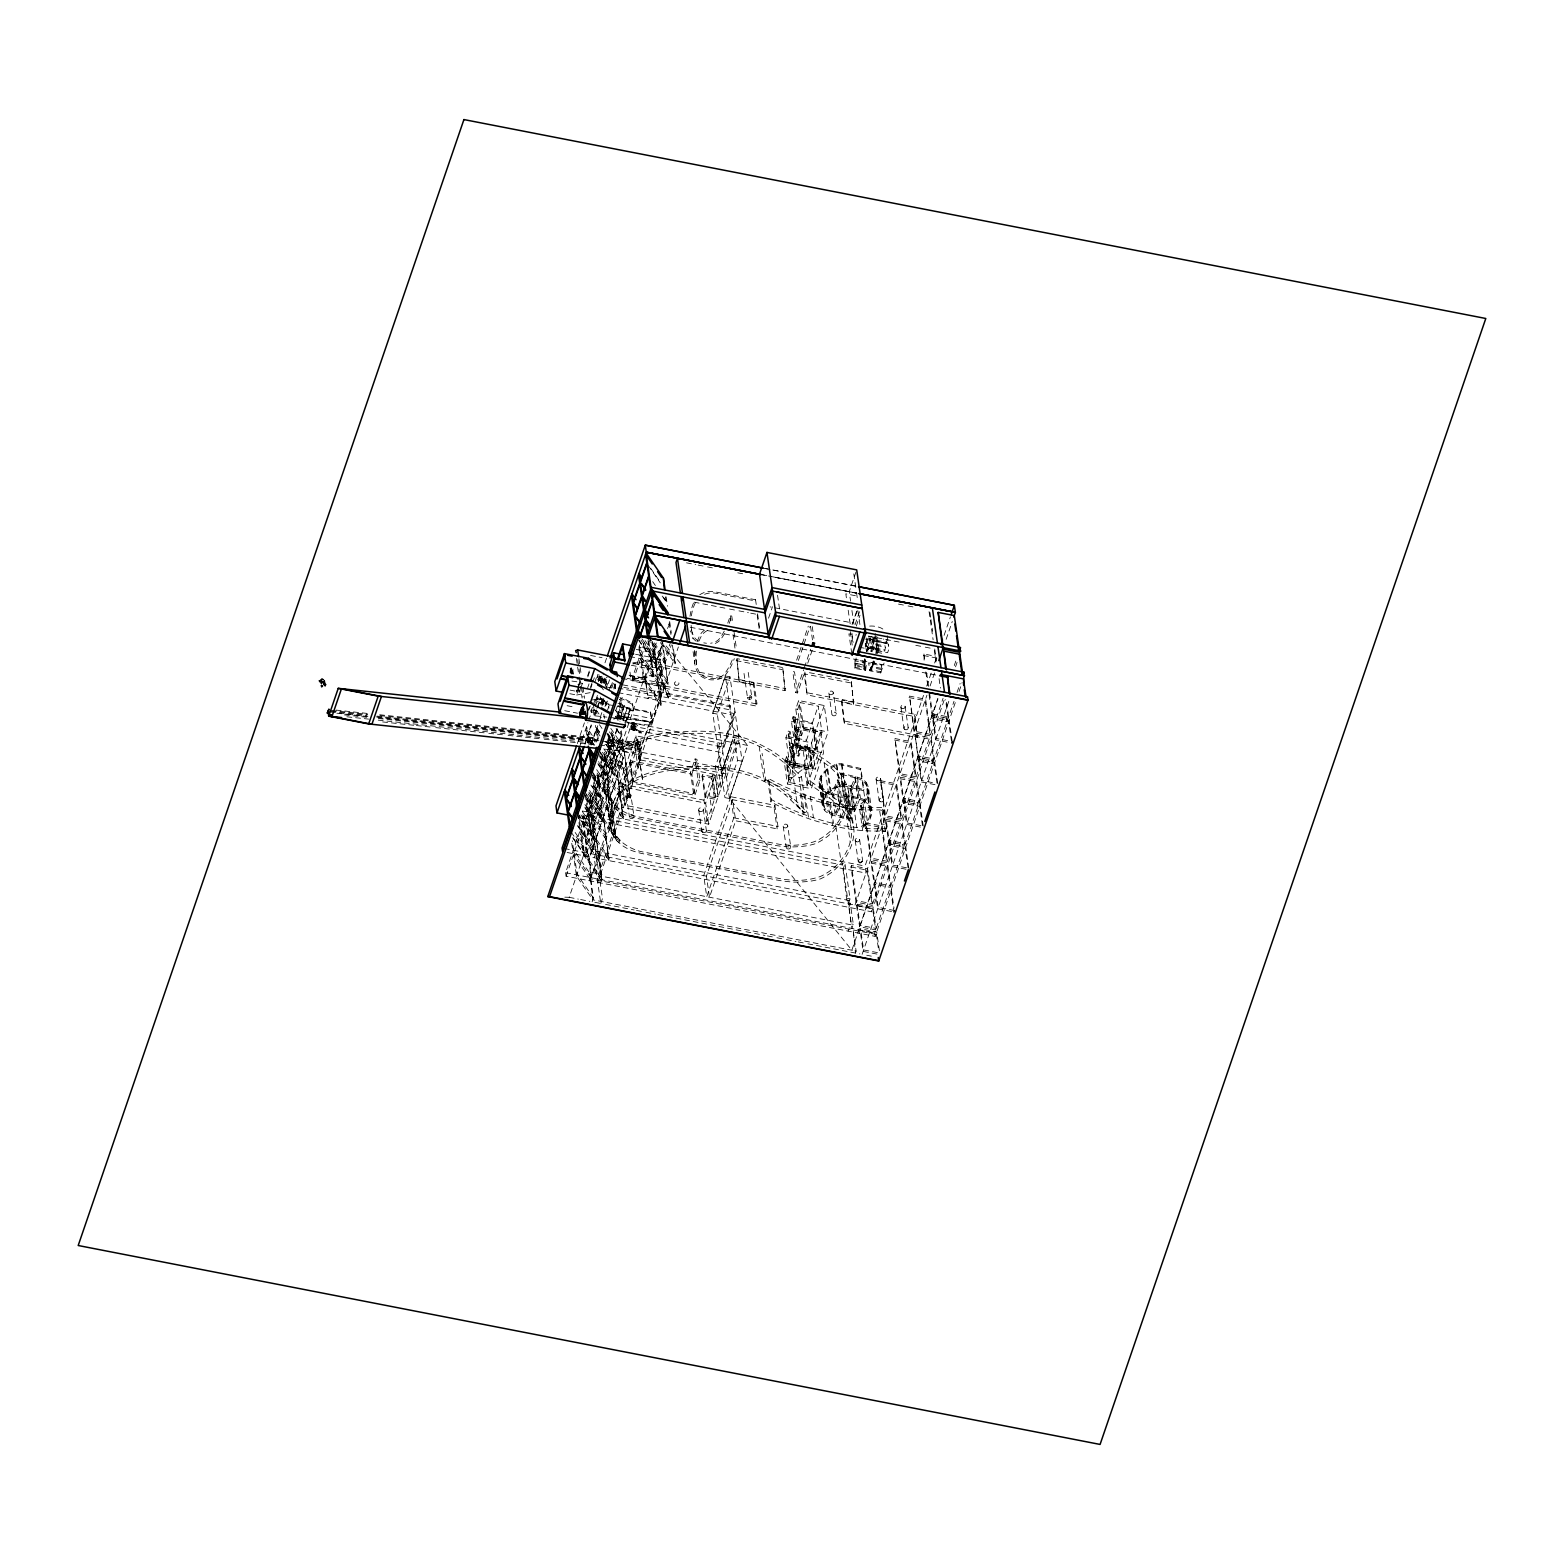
<?xml version="1.0" encoding="UTF-8"?>
<svg xmlns="http://www.w3.org/2000/svg" width="1564" height="1564" viewBox="0 0 1564 1564"><rect width="100%" height="100%" fill="white"/><g stroke="black" fill="none" stroke-linecap="round" stroke-linejoin="round"><path stroke-width="0.75" stroke-dasharray="5 3.75" d="M868 649.744A2.502 2.053 -8.2 0 1 869.897 648.102A14.213 11.73 -8.2 0 1 875.996 648.786A2.62 2.151 -8.2 0 1 876.974 650.702L876.251 648.728A21.466 17.712 -8.2 0 0 871.07 648.024L870.562 646.87A4.712 3.89 -8.2 0 0 868.391 647.496A4.145 3.421 -8.2 0 0 866.652 650.077L868.04 649.627M570.391 672.637L571.74 666.772M865.909 782.156A20.918 17.263 -8.2 0 1 867.531 796.526A17.654 14.565 -8.2 0 1 863.015 803.759L860.513 805.949L862.39 807.376A182.05 150.222 -8.2 0 0 883.152 807.474L886.202 828.568A182.05 150.222 -8.2 0 1 865.42 828.49L863.563 827.043L866.065 824.854A17.654 14.565 -8.2 0 0 870.562 817.62A20.918 17.263 -8.2 0 0 868.958 803.251L865.909 782.156A16.911 13.959 -8.2 0 0 857.404 777.23L840.924 773.066L843.524 795.294L857.952 798.872L854.511 807.122L840.982 803.779A95.013 78.396 -8.2 0 0 826.711 792.772L810.054 780.983L807.806 782.821L829.213 797.953A68.562 56.578 -8.2 0 1 837.463 804.463L839.282 806.281A68.562 56.578 -8.2 0 1 849.135 820.709A47.624 39.296 -8.2 0 1 850.21 842.077A62.834 51.847 -8.2 0 1 840.846 860.415A53.059 43.792 -8.2 0 1 820.24 876.563A62.13 51.26 -8.2 0 1 809.644 879.281L806.027 879.828A62.13 51.26 -8.2 0 1 795.118 880.434L784.346 879.457L644.622 852.263A41.993 34.643 -8.2 0 1 632.442 848.626A47.174 38.924 -8.2 0 1 622.843 842.84L616.627 836.681L613.068 829.135L607.418 790.719A72.648 59.94 -8.2 0 1 607.399 781.941L607.634 779.752A72.648 59.94 -8.2 0 1 611.935 764.64A42.775 35.288 -8.2 0 1 633.205 744.19A96.694 79.784 -8.2 0 1 677.525 734.357A145.902 120.389 -8.2 0 1 725.364 735.706A113.801 93.899 -8.2 0 1 769.136 751.776A156.595 129.225 -8.2 0 1 785.343 763.838L799.184 777.816L804.248 812.987L806.516 811.892L801.452 776.722L784.62 760.163A159.254 131.396 -8.2 0 0 770.72 750.075L757.152 742.861A121.601 100.331 -8.2 0 0 725.305 733.36A148.169 122.266 -8.2 0 0 678.365 732.265A91.807 75.756 -8.2 0 0 627.848 744.62A43.147 35.601 -8.2 0 0 608.826 765.989A71.964 59.373 -8.2 0 0 605.268 791.677L611.192 831.286M570.508 669.939L570.313 668.962L571.486 669.9M572.795 674.182L572.913 667.359M633.049 724.21L634.906 724.21L633.459 722.333L630.683 726.556L631.543 728.335C633.459 724.875 629.373 729.88 632.912 730.017C629.901 730.036 639.05 730.955 631.934 729.567L633.694 730.368L635.121 729L635.297 726.263L633.831 725.11C630.429 728.629 636.822 728.492 634.613 724.132L633.85 724.288M570.078 672.52L570.371 669.959L570.567 671.425M662.452 674.573L662.295 674.064A87.76 72.413 -8.2 0 0 654.769 674.651L631.015 679.46L662.276 674.905L660.282 659.363L632.794 663.957M854.941 663.351L855.039 659.734L864.423 661.592L865.654 670.291L854.98 668.434L854.941 663.351L864.306 665.208L864.657 667.554L855.273 665.697M854.98 668.434L856.114 657.936M864.423 661.592L864.755 658.796L865.263 662.315M864.306 665.208L864.599 662.765L855.195 660.907M865.557 659.773L864.345 670.252L863.152 662.041L864.481 662.1M866.691 649.959L866.495 651.562L865.322 643.351L865.322 648.61M865.654 670.291L866.573 662.354M867.805 651.602L865.772 634.749M632.736 726.634L632.99 728.159L634.241 727.866L634.867 725.676L633.146 725.657L632.482 728.159L640.126 732.441L632.833 726.341L635.238 728.511L634.339 727.319L631.934 729.567L633.146 725.657L632.658 727.064M864.345 800.397A12.805 10.577 -8.2 0 1 853.768 806.34A106.939 88.249 -8.2 0 1 830.464 802.41A265.606 219.155 -8.2 0 1 810.426 796.663L800.162 793.085A234.014 193.095 -8.2 0 1 768.628 778.579L771.678 799.693A234.014 193.095 -8.2 0 0 803.212 814.179L813.456 817.757A265.606 219.155 -8.2 0 0 833.514 823.505A106.939 88.249 -8.2 0 0 856.818 827.434A12.805 10.577 -8.2 0 0 867.375 821.491L864.345 800.397A28.426 23.46 -8.2 0 0 867.375 790.074A14.017 11.574 -8.2 0 0 862.37 780.807A14.878 12.277 -8.2 0 0 856.544 778.344L859.594 799.439L854.609 811.423L852.888 811.051L850.425 788.549L836.896 785.206L833.358 793.71A43.049 35.522 -8.2 0 0 844.756 796.35L848.372 796.975L851.442 818.226L846.886 818.578A43.049 35.522 -8.2 0 1 841.041 817.601A75.932 62.638 -8.2 0 1 836.154 816.173L834.238 815.528A75.932 62.638 -8.2 0 1 829.546 813.71A11.476 9.462 -8.2 0 1 824.443 810.074A16.676 13.763 -8.2 0 1 822.214 802.723L819.184 781.629A18.26 15.054 -8.2 0 1 821.022 775.822A34.271 28.289 -8.2 0 1 827.004 769.156A38.103 31.436 -8.2 0 1 836.329 764.112A11.417 9.423 -8.2 0 1 841.901 763.838L860.884 768.53L863.914 789.625L863.484 790.68L844.521 785.988A11.691 9.638 -8.2 0 0 840.024 786.242A29.325 24.203 -8.2 0 0 830.953 790.993A19.042 15.718 -8.2 0 0 827.884 793.495L827.219 794.199A19.042 15.718 -8.2 0 0 825.499 796.447L823.974 799.615A17.81 14.702 -8.2 0 0 824.15 807.004A12.18 10.049 -8.2 0 0 827.923 811.227A52.414 43.245 -8.2 0 0 835.02 814.492L840.63 801.022L841.979 801.394L840.982 803.779A55.014 45.395 -8.2 0 1 849.76 815.997A44.554 36.774 -8.2 0 1 853.729 835.372A61.915 51.084 -8.2 0 1 848.548 851.989A67.526 55.718 -8.2 0 1 833.162 871.148A56.382 46.529 -8.2 0 1 820.514 878.851A50.283 41.505 -8.2 0 1 808.236 881.412A103.498 85.394 -8.2 0 1 793.574 882.116A136.674 112.784 -8.2 0 1 767.611 878.049L644.055 853.944A73.156 60.37 -8.2 0 1 631.211 850.366A47.487 39.178 -8.2 0 1 621.416 844.834L616.275 840.337L612.091 833.632L608.142 806.887L612.208 834.003M653.166 675.843L651.406 660.458L653.635 676.059M747.494 697.603L751.834 697.524M749.332 699.343L750.016 695.784M870.796 651.562L873.416 638.053M872.086 651.817L875.586 633.811L871.304 651.66M632.188 724.953L632.951 722.588L630.957 723.78L632.814 724.875L634.3 723.076L637.936 725.931L633.459 724.308L634.3 723.076M631.778 724.699L634.182 724.601M571.114 673.654C574.77 670.526 571.486 672.109 571.075 674.416M731.131 744.014L721.415 773.007L733.985 735.706L738.599 736.605L708.707 824.208L621.749 807.278L618.718 786.184L635.942 735.862L722.881 752.792M640.047 731.757L639.031 732.754L641.592 732.969L639.383 731.698M859.301 647.203L867.121 648.747L871.168 636.646M722.255 770.563L733.985 735.706M616.666 715.119L652.032 722.021L660.927 695.687L659.949 684.719L627.047 678.326M717.856 748.394L719.655 743.096L720.163 746.595L718.365 751.913M647.359 694.924L654.827 696.371L654.573 690.897L730.173 705.599L729.899 712.676L733.809 713.438L734.298 716.957L723.897 747.338L627.516 728.57M666.166 645.971L747.651 745.442L729.469 798.52L724.953 797.64L737.524 760.339L725.364 675.922L729.977 676.821L742.138 761.238L729.469 798.52L851.852 950.228L937.931 698.952M729.469 798.52L717.309 714.103L729.977 676.821M722.373 749.273L735.041 711.991L730.427 711.092M876.817 651.113L876.036 653.322M577.82 687.378L579.873 681.396M578.68 686.557L576.627 692.52L579.482 691.933L579.13 689.587M579.364 684.563L580.713 680.594M569.804 693.693L576.627 695.022L579.618 686.322M580.831 687.964L582.883 681.982M587.653 675.765L589.628 669.979M587.81 676.938L589.804 671.152M587.653 687.828L589.022 683.859M590.508 687.241L591.876 683.273M590.664 688.414L592.033 684.446M592.717 682.451L594.77 676.489L597.78 677.075L597.428 674.729L600.439 675.316M594.711 682.686L597.428 674.729M598.015 680.281L599.598 676.137M588.025 710.701L589.393 706.713M598.406 681.278L599.774 677.31M577.312 743.584L584.428 722.822M588.885 709.88L590.234 705.892M598.66 681.298L600.244 676.684M604.975 662.823L606.558 658.209M599.247 680.457L600.615 676.489M600.4 681.513L602.433 675.55M600.361 682.803L603.684 673.146M592.404 707.299L591.036 711.288L594.046 711.874L593.714 709.528L596.901 711.288L591.212 712.461L590.879 710.115L596.901 711.288M593.088 705.305L595.122 699.343L598.132 699.929L597.8 697.583L596.431 701.571M600.556 682.686L601.925 678.698M601.202 682.041L602.785 677.896M579.306 747.768L587.888 722.744M588.611 720.633L592.228 710.056M597.448 695.413L593.577 706.126L594.77 714.494L596.197 710.349M601.358 683.409L602.942 678.796M595.63 702.392L597.624 696.586M602.551 682.921L603.919 678.932M603.411 682.1L604.76 678.111M595.239 706.713L597.976 698.756L600.987 699.343L600.811 698.17L594.907 715.374M603.567 683.273L604.936 679.284M604.212 682.627L605.542 678.756M606.03 684.797L605.776 679.402L599.207 680.027M604.388 683.8L606.363 678.014M584.858 743.447L587.028 737.113L585.816 728.765L596.138 743.799M594.085 744.718L587.634 735.315L591.251 724.758M596.901 708.277L600.654 696.997M584.975 744.327L587.145 737.993L592.306 745.52M588.944 744.405L587.771 736.194L591.388 725.637M605.053 686.655L607.77 678.698M606.07 688.238L608.709 680.516M600.752 704.367L602.12 700.398M601.612 703.546L602.981 699.577M608.22 683.624L609.549 679.773M601.827 704.738L603.802 698.932M601.984 705.911L603.978 700.105M609.256 689.998L611.895 682.275M590.997 744.269L596.06 729.489L595.473 725.383M600.224 717.348L603.059 709.059M591.114 745.148L596.177 730.368L600.048 735.999M598.328 739.186L596.803 728.55L598.21 724.425M598.934 722.353L601.769 714.083M610.742 687.319L612.717 681.513M604.994 706.498L606.988 700.692M611.798 687.984L613.831 682.002M605.835 705.735L607.809 699.929M613.753 687.906L615.082 684.035M613.909 689.079L615.239 685.208M607.516 710.173L610.175 702.451M606.343 686.948L615.414 688.707L615.16 683.351M615.786 710.721L617.819 704.738M618.015 703.272L621.025 703.859L617.409 717.798L623.43 718.971L627.399 707.378L623.586 720.144M618.894 720.085L618.621 712.031L619.97 721.395M617.233 716.625L621.025 703.859M955.272 702.627L875.195 936.386L566.109 876.211L565.601 872.712L609.178 745.5L640.81 751.658L597.233 878.851M626.793 722.724L650.898 725.285L663.859 687.143L632.951 681.122L632.442 677.603L644.974 641.025M747.651 745.442L626.773 721.903L626.597 720.73L620.576 719.557L624.212 705.618L621.201 705.032M566.109 876.211L609.686 749.019L640.575 755.041L641.26 753.066L640.126 745.168L601.417 741.023M632.951 681.122L646.929 640.341M612.208 742.587L605.698 761.609L601.827 755.979M617.076 728.374L612.834 740.789L607.673 733.281M620.419 718.384L624.212 705.618M584.31 825.303L590.86 806.144L586.989 800.514M591.485 804.346L598.074 785.108L592.912 777.582M617.213 729.254L612.951 741.668L607.79 734.161M613.655 719.127L623.371 716.429L613.909 718.384M849.467 900.571L595.591 851.148L591.094 814.277L588.044 813.691L593.127 848.861L591.427 853.807L586.363 818.637M625.404 722.216L629.725 709.626L633.4 709.763L632.482 703.311L622.316 697.622M614.105 755.783L607.594 774.806L598.562 761.648M626.597 720.73L630.566 709.137L626.832 722.275L629.099 722.353M629.373 710.643L633.068 710.76L632.482 703.311M564.799 897.169L569.159 897.325L656.293 642.96M636.255 649.451L654.593 653.029L645.717 678.913L647.496 694.944L645.091 678.248L654.71 650.155L638.659 647.046M652.618 641.436L653.85 655.981L651.817 641.905M587.399 853.025L582.981 816.076L582.336 817.855L587.399 853.025L630.976 725.833L723.389 743.819L723.897 747.338M654.964 657.682L660.946 705.208L654.964 657.682L640.282 636.431M595.728 833.788L601.69 881.314L595.728 833.788L581.534 813.124M602.942 812.752L608.904 860.278L602.942 812.752L588.748 792.088M610.058 791.951L616.04 839.477L610.058 791.951L595.884 771.287M617.193 771.111L623.176 818.637L617.193 771.111L603.02 750.446M624.192 750.7L630.155 798.227L624.192 750.7L609.999 730.036M585.288 795.294L602.179 820.611L588.416 860.806L594.848 840.767L578.074 816.33M598.777 854.902L580.713 828.607L578.817 815.411L595.591 839.848L616.451 778.97L609.921 797.992L594.437 775.451M616.939 776.291L623.313 757.68L606.539 733.242M667.476 628.513L669.06 625.15L666.479 621.416M588.611 798.129L602.805 818.793L609.178 798.93L592.404 774.493M623.313 757.68L617.057 777.171L601.553 754.591M638.738 640.478L655.492 664.72L662.374 643.391M633.831 663.507L656.743 667.965L659.812 659.011L633.655 653.908M595.591 851.148L591.094 814.277M647.867 698.443L648.239 697.349L655.707 698.795L655.336 699.89M631.348 665.267L657.623 670.389L660.321 662.51L631.778 656.958M590.508 815.978L841.706 864.872L842.292 863.172L844.99 863.699L843.289 868.646L851.911 928.429L853.318 924.324L850.269 903.21L848.548 902.878L851.285 924.832L601.397 876.192L598.934 853.416L595.884 852.81L594.183 857.756L600.772 903.484L594.3 902.213M670.839 641.338L656.802 682.334L657.31 685.853L671.347 644.857M589.1 880.688L590.39 876.896M702.49 774.786L705.54 795.881L715.022 797.738L711.972 776.624L702.49 774.786L702.021 776.213L711.483 778.051L714.533 799.145L706.967 821.237L625.248 805.323L622.198 784.229L629.784 762.098L691.835 774.18L694.885 795.274L632.833 783.193L629.784 762.098M633.322 781.726L630.292 760.632L637.721 738.912L640.771 760.026L633.322 781.726L693.536 793.456L698.131 780.045L695.1 758.931L696.938 759.302L699.988 780.397L694.885 795.274M598.934 853.416L601.397 876.192M875.879 934.392L589.784 878.714L598.66 860.22L635.062 753.965M654.827 696.371L654.573 690.897M623.117 717.172L651.777 722.744L650.585 712.05L618.112 705.735M639.129 752.851L648.649 725.051M597.741 882.37L678.385 646.949M592.13 901.802L593.44 898.01L589.882 873.377L592.815 899.808L856.134 951.068L855.449 953.062L853.103 929.954L856.134 951.068M625.248 805.323L632.833 783.193M647.985 640.575L650.683 659.324L668.043 684.465L662.315 639.578M660.419 642.569L675.12 663.84L673.204 646.069M600.772 903.484L602.472 898.538L595.884 852.81M727.768 623.137L730.29 615.747L731.757 616.021L732.773 623.058M729.215 623.43L731.757 616.021M693.536 793.456L690.506 772.342L695.1 758.931M691.835 774.18L696.938 759.302M699.734 594.77A16.93 13.978 -8.2 0 1 716.097 592.072L755.549 599.735L755.158 600.889L715.706 593.206A17.38 14.35 -8.2 0 0 703.741 594.613M768.98 664.856L782.743 667.535L785.089 690.662L739.244 681.748L736.879 658.62L766.692 664.426M730.173 705.599L729.802 706.693L654.202 691.992M739.244 681.748L736.879 658.62M706.967 821.237L703.917 800.142L711.483 778.051M711.972 776.624L712.558 774.942L715.159 775.431L718.189 796.545L715.589 796.037L712.558 774.942M718.502 787.572L715.452 766.477L719.44 754.826L722.49 775.92L718.502 787.572L721.082 788.08L718.052 766.966L722.9 752.792M714.533 799.145L705.051 797.308L705.54 795.881M723.389 743.819L733.809 713.438M768.53 618.21L772.479 606.695M708.707 824.208L705.677 803.114L715.159 775.431M753.262 684.934L753.965 682.882L659.637 664.524L662.667 685.619L757.015 703.996L756.311 706.048L661.963 687.671L658.933 666.577L753.262 684.934L756.311 706.048M715.022 797.738L715.589 796.037M730.74 796.721L703.702 875.605L706.752 896.7L733.77 817.816L730.74 796.721L774.923 805.323L777.973 826.437L777.132 828.861L735.667 820.787L732.636 799.693L774.102 807.767L777.132 828.861M732.636 799.693L706.439 876.133L709.489 897.247L735.667 820.787M785.089 690.662L782.743 667.535M796.623 660.184L808.295 626.147M798.383 660.516L810.054 626.48M809.468 672.696L851.266 680.829L853.592 703.996L807.161 694.944L804.834 671.777L797.542 692.969L795.783 692.637L803.603 669.783M804.385 667.496L810.66 649.216M807.728 663.253L812.42 649.549M886.202 828.568L885.204 831.481L882.565 830.953A152.334 125.707 -8.2 0 1 867.668 830.875L862.742 830.582A150.535 124.201 -8.2 0 1 850.073 829.155L847.571 828.764A150.535 124.201 -8.2 0 1 832.771 825.636A257.122 212.157 -8.2 0 1 808.705 818.676L805.421 817.483A272.723 225.02 -8.2 0 1 770.915 801.921L767.865 780.827L768.628 778.579M795.059 717.094L798.187 745.402L816.349 748.921L821.98 732.48L818.187 706.107L800.025 702.568L803.818 728.941L801.511 735.725L799.556 735.354L795.763 708.981L798.657 700.535L824.248 705.52L828.06 731.913L815.313 769.097L789.703 764.131L785.91 737.739L788.178 731.111L790.113 731.502L793.926 757.875L792.146 763.037L810.308 766.575L815.997 749.958L812.185 723.585L794.043 720.046L797.21 748.276L795.274 747.905L791.462 721.512L793.104 716.723L795.059 717.094L799.693 748.257L797.132 755.725L798.833 756.057L800.866 750.153L797.816 729.059L815.137 732.421L818.187 753.535L812.752 769.351L795.45 765.969L792.85 743.565L791.149 743.232L789.605 747.709L792.655 768.804L794.356 769.136L791.971 746.145L809.292 749.508L812.322 770.602L807.063 785.969L789.742 782.606L786.712 761.492L788.393 756.605L786.672 756.272L784.385 762.939L787.435 784.033L811.286 788.667L823.524 752.91L820.494 731.796L796.643 727.162L794.082 734.63L797.132 755.725M792.146 763.037L788.354 736.664L790.113 731.502M801.511 735.725L797.699 709.352L800.025 702.568M770.915 801.921L771.678 799.693M794.356 769.136L791.971 746.145M797.816 729.059L795.802 734.963L794.082 734.63M774.102 807.767L774.923 805.323M789.703 764.131L791.971 757.504L788.178 731.111M795.274 747.905L796.917 743.096L798.852 743.467L798.187 745.402M799.556 735.354L802.449 726.928L798.657 700.535M855.958 572.072L849.232 591.72L850.581 601.104M797.21 748.276L794.043 720.046M787.435 784.033L789.722 777.367L786.672 756.272M792.655 768.804L794.18 764.327L791.149 743.232M789.742 782.606L791.423 777.699L788.393 756.605M795.45 765.969L792.85 743.565M810.308 766.575L806.496 740.202L812.185 723.585M816.349 748.921L812.537 722.548L818.187 706.107M807.063 785.969L804.033 764.874L809.292 749.508M812.752 769.351L809.722 748.237L824.248 705.52M852.087 624.642L856.818 610.84M857.15 610.781L852.947 623.039L770.094 606.871M852.4 641.357L851.872 632.873L853.24 642.257M855.039 624.701L859.535 611.602M856.29 626.069L860.024 615.18M820.494 731.796L808.236 767.572L784.385 762.939M841.354 702.275L842.097 700.105L915.077 714.318L917.364 737.582L844.384 723.37L841.354 702.275L914.334 716.488L917.364 737.582M853.592 703.996L851.266 680.829M844.384 723.37L842.097 700.105M875.351 649.216L884.755 651.074L887.042 639.402M874.589 661.181L871.05 670.995L869.916 663.077L868.607 662.804L869.76 670.721L880.708 672.891L881.822 664.641L872.243 662.765L873.181 660.145L873.689 663.664M880.708 672.891L884.071 663.038M567.165 852.497L871.637 911.773L872.145 905.282L856.036 902.154L850.972 866.984L851.461 865.518L867.59 868.665L872.653 903.836L856.544 900.688L851.461 865.518M872.653 903.836L886.749 862.702L870.62 859.574L866.045 822.957L882.174 826.085L887.238 861.256L871.128 858.128L866.045 822.957M887.238 861.256L901.216 820.455L885.107 817.307L880.532 780.69L896.641 783.818L901.724 818.989L885.595 815.861L880.532 780.69M901.724 818.989L915.644 778.305L899.535 775.177L894.96 738.56L911.089 741.688L916.152 776.858L900.043 773.711L894.96 738.56M916.152 776.858L930.189 735.862L914.08 732.734L909.505 696.097L925.634 699.245L930.697 734.415L914.569 731.268L909.505 696.097M924.109 660.164L923.933 654.006L935.428 656.254M846.769 900.043L842.292 863.172M848.353 903.816L850.054 898.87L844.99 863.699M848.861 907.335L850.269 903.21M885.204 831.481L882.213 810.23L883.152 807.474M914.334 716.488L915.077 714.318M582.336 817.855L866.065 873.083L865.048 866.045L923.542 695.335M926.709 686.107L931.44 672.266M934.607 663.038L936.191 658.424M944.089 635.355L950.404 616.9M881.744 823.974L884.247 824.306M855.019 905.106L926.924 695.218M930.091 685.97L934.842 672.129M946.161 639.324L952.261 621.475M848.138 931.127L848.822 929.133M891.539 911.499L877.717 908.801L871.128 863.093L871.637 861.627L887.746 864.775L890.776 885.869L874.667 882.741M906.006 869.232L892.203 866.554L885.615 820.826L886.104 819.38L902.213 822.508L905.263 843.602L889.154 840.474M920.453 827.102L906.631 824.404L900.043 778.696L900.532 777.23L916.66 780.377L919.691 801.472L903.581 798.344M934.979 784.639L921.176 781.961L915.077 734.787L921.665 780.514L935.487 783.193M857.052 904.207L860.083 925.302L876.192 928.449L873.162 907.355L857.052 904.207L856.544 905.654L872.653 908.801L875.703 929.896L859.594 926.768L937.892 698.189M859.066 933.258L860.591 928.821L876.7 931.968L879.418 950.717M930.697 734.415L943.072 698.287M954.275 665.56L955.799 661.103M871.637 911.773L945.125 697.29M955.545 666.851L957.07 662.393M862.116 954.353L949.837 698.287M875.195 936.386L874.687 932.867L954.001 701.337M957.051 692.422L960.12 683.488M959.084 691.464L962.153 682.549M577.976 688.375L580.029 682.53M609.178 745.5L627.242 771.814L590.957 877.639L588.553 854.746L574.516 834.257M878.284 650.917L877.326 653.596L875.977 644.212L876.935 641.533A3.069 2.542 -8.2 0 0 874.374 638.034L869.213 637.506L870.562 646.87M876.036 653.908L876.153 645.385L885.498 647.222M869.76 670.702L873.298 660.907M824.15 807.004L821.12 785.91A17.81 14.702 -8.2 0 1 820.924 778.52L822.469 775.353A19.042 15.718 -8.2 0 1 824.169 773.085L824.834 772.381A19.042 15.718 -8.2 0 1 827.903 769.899A29.325 24.203 -8.2 0 1 836.994 765.148A11.691 9.638 -8.2 0 1 841.491 764.894L860.435 769.586L865.4 801.902A14.017 11.574 -8.2 0 1 870.425 811.169A28.426 23.46 -8.2 0 1 867.375 821.491M571.466 671.034L573.011 671.425M876.993 650.624L887.609 652.696L888.567 649.94A13.45 11.085 -8.2 0 0 883.406 639.011M843.524 795.294L840.924 773.066M835.02 814.492L831.97 793.398L837.581 779.928L838.949 780.28L837.952 782.684L851.481 786.027L854.511 807.122M851.442 818.226L847.786 817.444A43.049 35.522 -8.2 0 1 836.388 814.805L839.946 806.301L836.896 785.206M852.888 811.051L850.425 788.549M851.481 786.027L854.922 777.758L840.474 774.18M854.609 811.423L851.559 790.309L856.544 778.344M860.435 769.586L860.884 768.53M759.146 746.263L764.209 781.433L765.891 779.752L762.215 778.031A121.601 100.331 -8.2 0 0 730.368 768.53A148.169 122.266 -8.2 0 0 683.429 767.435A91.807 75.756 -8.2 0 0 632.912 779.791A43.147 35.601 -8.2 0 0 615.708 796.936L613.89 801.159A71.964 59.373 -8.2 0 0 610.331 826.848L612.091 833.632L614.496 832.889M796.017 804.189L804.248 812.987L785.245 794.766A156.595 129.225 -8.2 0 0 774.2 786.946A113.801 93.899 -8.2 0 0 730.427 770.876A145.902 120.389 -8.2 0 0 682.588 769.527A96.694 79.784 -8.2 0 0 638.268 779.361A42.775 35.288 -8.2 0 0 618.034 797.679L617.018 799.81A72.648 59.94 -8.2 0 0 612.697 814.922L612.462 817.112A72.648 59.94 -8.2 0 0 612.502 825.89L612.717 827.532M570.919 673.458L572.874 673.028M618.777 842.781L620.067 840.572M608.846 743.174L639.344 746.439L640.927 742.704L607.067 739.088M639.344 746.439L640.927 742.704M632.54 728.003L630.976 727.436M764.209 781.433L765.598 779.615L762.098 753.379M570.997 671.191L572.444 670.956L570.371 671.582M605.444 793.319L607.418 799.575A31.964 26.373 -8.2 0 0 615.102 808.725L616.333 809.663A47.487 39.178 -8.2 0 0 626.147 815.196A73.156 60.37 -8.2 0 0 638.972 818.774L762.548 842.879A136.674 112.784 -8.2 0 0 788.491 846.945A103.498 85.394 -8.2 0 0 803.173 846.261A50.283 41.505 -8.2 0 0 815.45 843.68A56.382 46.529 -8.2 0 0 828.099 835.997A67.526 55.718 -8.2 0 0 843.485 816.819A61.915 51.084 -8.2 0 0 848.646 800.201A44.554 36.774 -8.2 0 0 844.697 780.847A55.014 45.395 -8.2 0 0 835.782 768.55A95.013 78.396 -8.2 0 0 821.628 757.602L804.971 745.813L785.949 761.277L788.764 780.592L805.519 766.986M634.319 722.881L633.772 724.112M617.487 841.588L619.579 840.103M800.24 808.51L797.444 805.616L799.439 804.228L806.516 811.892M864.051 826.242L861.158 805.069M790.778 799.36L791.99 798.578L786.477 794.023L785.245 794.766M616.275 840.337L618.464 838.949L613.381 830.171L610.82 830.093M640.302 731.757L638.835 732.402M607.829 766.438L609.08 764.855M799.184 777.816L801.452 776.722M612.482 834.746L614.867 833.788M632.579 727.651L631.191 727.397M614.163 837.659L616.627 836.681M819.184 781.629A16.676 13.763 -8.2 0 0 821.393 788.979A11.476 9.462 -8.2 0 0 826.515 792.596A75.932 62.638 -8.2 0 0 831.188 794.414L833.104 795.079A75.932 62.638 -8.2 0 0 838.011 796.487A43.049 35.522 -8.2 0 0 843.837 797.484L848.372 796.975M601.749 676.254L594.926 677.662L594.77 676.489M577.898 684.426L582.629 683.448M592.287 699.929L603.821 698.756M597.604 679.265L607.106 677.505M576.627 695.022L590.821 692.559M632.716 662.901L652.618 659.695A87.76 72.413 -8.2 0 1 659.988 658.991L660.243 659.265M619.715 699.538L621.553 698.052L625.561 725.892M571.29 669.939C568.025 667.046 572.835 668.336 570.958 668.962M871.07 648.024L870.562 648.004A3.343 2.757 -8.2 0 0 869.193 648.395L869.017 648.493A2.796 2.307 -8.2 0 0 868.02 649.959L866.671 650.077L865.967 645.404M632.716 729.802L633.635 729.645M767.865 780.827A272.723 225.02 -8.2 0 0 802.371 796.369L805.656 797.562A257.122 212.157 -8.2 0 0 829.741 804.541A150.535 124.201 -8.2 0 0 844.521 807.669L847.023 808.06A150.535 124.201 -8.2 0 0 859.711 809.487L864.638 809.781A152.334 125.707 -8.2 0 0 879.515 809.859L882.155 810.367M594.789 715.823L606.852 717.114M609.256 717.368L650.272 721.747M336.143 710.095L367.599 713.458M379.681 714.748L597.389 738.052M331.431 710.447L367.716 714.337M379.817 715.628L597.526 738.931M607.203 739.967L641.064 743.584M330.982 711.19L367.266 715.08M376.944 716.117L597.077 739.674M609.158 740.965L640.614 744.327L641.181 748.296L604.994 744.405M330.493 712.031L366.778 715.901M376.455 716.938L598.992 740.75M336.847 713.204L368.302 716.566M377.98 717.602L595.669 740.906M605.346 741.942L639.226 745.559M344.295 714.865L368.557 717.465M378.273 718.502L596.705 741.883L586.441 726.967L587.634 735.315M346.876 716.781L368.576 719.108M378.234 720.144L595.356 743.389M382.613 721.923L413.971 725.285M416.395 725.54L433.287 727.358M435.691 727.612L486.345 733.027M488.77 733.281L505.661 735.1M508.065 735.354L541.848 738.97M544.252 739.225L578.035 742.841M580.439 743.096L597.331 744.914M599.735 745.168L640.751 749.547M604.857 749.176L641.26 753.066M885.244 831.325L882.761 830.992L879.515 809.859M847.668 797.718L850.777 818.832L847.747 796.565M763.252 568.123L770.426 569.511M772.812 569.98L856.427 586.265M761.883 574.692L771.443 576.549M773.828 577.018L857.443 593.284M775.216 577.312L856.349 593.108M686.498 562.825L695.824 564.643M698.15 565.093L705.149 566.461M707.475 566.911L714.474 568.26M737.778 572.815L744.777 574.164M855.41 595.708L845.831 593.831L846.495 598.523M898.479 604.095L905.654 605.483M908.058 605.952L915.233 607.34M694.181 602.16L727.162 608.572M729.528 609.041L736.585 610.41M738.951 610.859L748.374 612.697M750.72 613.166L757.797 614.535M868.45 636.098L901.587 642.55M915.8 645.326L922.897 646.694M925.262 647.164L932.379 648.552M851.383 634.339L848.92 633.85L851.637 652.618M867.883 638.64L886.104 642.159M876.954 641.514L886.26 643.332L876.954 641.494L878.303 650.878A2.835 2.346 -8.2 0 0 876.739 647.652A23.167 19.12 -8.2 0 0 871.089 646.89M865.772 639.363L886.26 643.332M923.425 655.472L937.247 658.151M690.252 627.242L937.207 675.316M854.804 667.261L864.169 669.079L864.481 666.381L855.097 664.524M736.194 660.634L782.039 669.568M850.562 682.882L804.131 673.849L807.161 694.944M909.016 697.564L925.126 700.692L930.189 735.862M932.535 713.81L948.664 716.938L946.298 700.535M932.046 715.256L948.155 718.384L945.458 699.636M739.928 679.714L785.773 688.649M807.865 692.891L854.296 701.923M590.527 655.433L602.042 657.682M629.041 675.12L645.091 678.248M629.666 675.785L645.717 678.913M795.763 708.981L797.699 709.352M632.442 677.603L665.521 683.644L662.921 684.895L668.825 698.561L661.65 678.581M947.608 740.652L936.093 738.423L929.505 692.696M845.147 721.199L931.206 737.934L934.236 759.029L918.127 755.881M622.003 678.424L659.597 685.736M947.1 742.118L935.585 739.87L928.996 694.162M914.588 736.233L930.697 739.381L933.747 760.475L917.618 757.347M603.587 680.144L605.405 680.496M622.922 684.876L660.536 692.187M794.395 719.029L812.537 722.548M623.782 687.378L661.279 694.67L659.949 684.719M894.471 740.007L910.58 743.135L915.644 778.305M791.462 721.512L793.398 721.903M618.073 688.062L647.867 693.849M655.199 695.296L730.799 709.997M571.935 681.083L580.967 682.354M802.449 726.928L828.06 731.913M618.191 692.657L730.935 714.611M803.818 728.941L821.98 732.48M717.309 714.103L712.793 713.223L725.364 675.922L712.793 713.223L724.953 797.64M579.306 690.76L576.295 690.174L576.881 694.279M570.039 690.095L579.482 691.933M788.354 736.664L806.496 740.202M785.91 737.739L811.501 742.724L815.313 769.097M597.233 701.669L608.826 703.917M599.305 702.842L615.532 706.009M617.858 706.459L650.331 712.793M630.742 710.31L633.068 710.76M792.401 744.875L809.722 748.237M797.836 746.419L815.997 749.958M616.255 711.64L651.523 718.502M799.693 748.257L823.524 752.91M789.605 747.709L791.325 748.042M800.866 750.153L818.187 753.535M567.106 705.696L573.929 707.026M620.243 717.211L614.222 716.038L623.762 721.317L620.712 700.222L619.403 699.538M564.682 710.701L577.527 713.204M791.971 757.504L793.926 757.875M900.043 778.696L916.152 781.824L919.202 802.918L903.093 799.791M786.712 761.492L804.033 764.874M794.18 764.327L795.9 764.659M880.024 782.137L896.152 785.284L901.216 820.455M795.001 767.24L812.322 770.602M737.524 760.339L742.138 761.238M789.722 777.367L791.423 777.699M715.452 766.477L718.052 766.966M642.257 752.44L729.176 769.351M725.931 773.887L638.992 756.976L635.942 735.862M640.771 760.026L722.49 775.92M630.292 760.632L690.506 772.342M698.131 780.045L699.988 780.397M920.942 825.636L907.12 822.957L900.532 777.23M885.615 820.826L901.724 823.974L904.754 845.068L888.645 841.921M865.557 824.404L881.666 827.532L886.749 862.702M622.198 784.229L703.917 800.142M618.718 786.184L705.677 803.114M712.207 813.632L709.294 792.557M733.77 817.816L777.973 826.437M906.514 867.785L892.692 865.087L886.104 819.38M871.128 863.093L887.238 866.221L890.287 887.335L874.178 884.188M582.336 811.012L865.048 866.045M850.972 866.984L867.082 870.112L872.145 905.282M593.127 848.861L596.158 849.447M847.356 898.342L850.054 898.87M894.334 910.483L878.225 907.355L871.637 861.627M564.369 848.529L871.128 908.254M592.678 872.692L601.964 874.511M851.578 923.972L853.318 924.324M565.601 872.712L874.687 932.867M877.443 952.613L863.621 949.934L860.591 928.821M876.954 954.079L863.133 951.381L860.083 930.287L876.211 933.415L878.577 949.837M569.159 897.325L578.348 899.105M580.635 899.554L589.843 901.353M605.542 904.403L634.104 909.955M636.489 910.424L643.625 911.812M646.01 912.281L655.531 914.138M657.897 914.588L665.052 915.996M667.417 916.445L743.584 931.284M745.969 931.733L765.011 935.448M767.396 935.917L774.532 937.305M776.917 937.755L784.053 939.162M786.438 939.612L795.959 941.469M798.324 941.939L805.48 943.327M807.845 943.796L859.887 953.923M866.73 955.252L871.324 956.151M765.089 568.494L856.134 586.226M759.498 574.223L766.575 575.611M768.491 575.982L857.15 593.264M875.977 644.212L885.322 646.049M875.175 648.043L884.579 649.901M876.798 652.247L883.875 653.635M872.419 663.938L881.979 665.814M855.547 663.253L864.931 665.091M881.138 668.317L871.519 666.42L871.852 668.766M881.294 669.49L871.695 667.593L870.894 669.822L880.532 671.718M849.838 789.937L851.559 790.309M859.457 862.839L862.624 861.432L858.284 860.865L860.298 863.015L862.683 861.197A2.248 1.857 -8.2 0 0 858.343 860.63L858.988 862.585M822.214 802.723A18.26 15.054 -8.2 0 1 824.052 796.917A34.271 28.289 -8.2 0 1 830.054 790.25A38.103 31.436 -8.2 0 1 839.379 785.206A11.417 9.423 -8.2 0 1 844.931 784.933L863.914 789.625M843.974 794.16L860.454 798.344A16.911 13.959 -8.2 0 1 868.958 803.251M839.946 806.301L853.475 809.644M812.361 817.386L813.456 817.757L810.426 796.663M805.147 794.864L808.705 818.676M612.111 771.932L609.061 750.837L611.661 751.834M765.598 779.615L775.783 785.245A159.235 131.376 -8.2 0 1 792.283 797.523L799.439 804.228M619.422 703.917L629.725 709.626M619.931 697.505L632.13 704.328M570.567 672.324L572.209 673.419L573.03 672.422L573.597 674.925M570.762 672.5L570.489 672.5M849.135 820.709L844.071 785.539A68.562 56.578 -8.2 0 0 834.218 771.13L832.38 769.312A68.562 56.578 -8.2 0 0 824.13 762.782L802.743 747.651L807.806 782.821M632.99 728.179L631.113 725.422L631.68 726.224M650.8 568.455L660.145 581.984M648.258 565.464L660.282 582.864M652.696 581.652L655.375 585.503M663.39 597.116L666.049 600.987M662.178 596.06L666.186 601.866L665.462 596.881M663.547 645.091L675.57 662.491M654.338 642.863L665.013 658.327M648.473 636.646L664.505 659.852M648.161 636.724L665.521 661.846M647.633 638.229L665.013 663.371M645.111 640.634L654.456 654.182M640.986 640.165L654.358 659.5M638.62 639.598L668.571 682.96M658.014 678.796L640.654 653.654L639.383 644.857M658.522 682.315L640.028 655.472L639.011 648.434M657.897 684.113L640.536 658.972L643.566 680.086L660.946 705.208M661.552 703.409L644.192 678.268L641.142 657.173M600.556 685.716L604.427 691.366M615.414 710.076L617.995 713.829M603.724 699.636L608.885 707.143M615.336 716.547L617.917 720.3M603.86 700.516L609.022 708.023M617.233 729.723L621.104 735.373L614.73 753.985L605.698 740.828M616.079 728.726L621.221 736.253L614.847 754.845L605.835 741.707M610.781 728.413L623.684 747.181L621.319 730.779M596.158 709.9L601.299 717.407M594.242 709.821L598.113 715.452M609.393 731.854L623.567 752.519M607.946 735.999L623.43 758.56M599.442 724.679L602.023 728.453M608.474 737.837L612.345 743.467L605.815 762.489L601.944 756.859M596.666 727.671L600.537 733.321M596.803 728.55L600.674 734.2M596.06 729.489L599.931 735.119M606.382 744.503L627.731 775.333M606.5 745.383L614.241 756.663L607.712 775.685L598.699 762.528M609.061 750.837L627.125 777.132M603.802 748.824L616.685 767.611L611.622 732.441L616.079 769.41M602.394 752.264L616.587 772.929M600.165 751.854L630.781 796.428M587.771 736.194L594.222 745.598M602.12 757.426L630.155 798.227M601.026 756.526L616.451 778.97M587.028 737.113L592.169 744.64M599.911 755.901L605.072 763.428L598.562 782.411L594.691 776.78M600.048 756.781L605.209 764.307L598.699 783.29L594.828 777.66M620.243 792.225L602.179 765.93L600.283 752.734M620.752 795.744L601.573 767.729L599.677 754.532M597.956 763.467L606.969 776.604L600.459 795.607L592.736 784.346M598.074 764.346L607.106 777.484L600.596 796.487L592.854 785.206M620.126 797.542L602.081 771.248L605.112 792.342L623.176 818.637M596.666 769.644L609.549 788.432L604.486 753.262L608.943 790.231M596.549 774.962L609.452 793.75M623.782 816.838L605.737 790.543L602.687 769.429M593.03 772.675L609.921 797.992M593.831 777.249L609.315 799.81M594.085 778.598L597.956 784.229L591.348 803.466L587.497 797.836M613.108 813.045L595.043 786.751L593.147 773.554M613.616 816.564L594.437 788.549L592.541 775.373M592.111 786.145L599.853 797.405L593.264 816.662L584.232 803.505M590.957 785.148L599.97 798.285L593.382 817.522L584.349 804.385M612.99 818.363L594.946 792.068L597.976 813.163L616.04 839.477M589.53 790.446L602.433 809.233L597.37 774.063L601.808 811.032L588.924 792.264M588.142 793.886L602.316 814.551M616.646 837.659L598.601 811.364L595.552 790.27M585.894 793.495L602.805 818.793M586.696 798.051L602.179 820.611M586.871 799.634L590.742 805.264L584.174 824.423L579.012 816.916M605.972 833.847L587.927 807.552L586.031 794.375M606.48 837.366L587.302 809.35L585.405 796.174M584.897 807.18L592.639 818.461L586.07 837.6L577.057 824.463M585.034 808.06L592.756 819.341L586.207 838.48L577.175 825.342M605.874 839.184L587.81 812.869L590.86 833.983L608.904 860.278M582.316 811.501L595.219 830.288L590.156 795.118L594.594 832.087M580.928 814.942L595.102 835.606M609.53 858.46L591.466 832.165L588.435 811.071M578.68 814.531L595.454 838.969M594.965 841.647L578.191 817.21L580.088 830.406L599.266 858.421M598.66 860.22L580.596 833.925L583.646 855.019L601.69 881.314M575.141 832.459L588.044 851.246M571.173 832.146L587.908 856.544M602.316 879.515L584.271 853.221L581.221 832.107M572.795 837.366L588.279 859.926M572.932 838.245L588.416 860.806M590.957 877.639L572.913 851.363L571.231 839.633M589.784 878.714L573.421 854.882L576.471 875.977L592.815 899.808M593.44 897.99L577.077 874.178L574.047 853.064M570.958 672.911L571.662 673.986M607.379 804.913L611.27 831.677M952.202 741.551L949.172 720.457L933.043 717.309L932.555 718.775L948.664 721.903L951.714 743.017M946.689 716.547L947.197 720.066M946.181 718.013L946.689 721.532M929.935 612.482L930.6 617.174M930.951 619.52L932.633 631.25M934.744 649.001L936.425 660.731M939.065 678.698L940.414 688.062M929.075 611.641L933.122 639.774M934.314 650.272L935.995 661.983M933.962 714.083L934.47 717.602M933.454 715.53L933.962 719.049M923.933 654.006L924.93 661.044M926.631 672.774L928.664 686.831M925.79 671.875L927.823 685.951M937.794 783.642L934.744 762.548L918.635 759.4L918.127 760.866L934.255 763.994L937.286 785.089M932.261 758.638L932.77 762.157M931.773 760.104L932.281 763.603M919.534 756.155L920.043 759.674M919.046 757.621L919.554 761.14M923.249 826.085L920.199 804.991L904.09 801.863L903.581 803.309L919.71 806.438L922.74 827.552M905.126 706.459L908.176 727.573M917.227 802.547L917.736 806.066M900.923 707.339L903.972 728.453M887.179 635.629L888.704 646.167M904.989 798.618L905.497 802.137M904.5 800.064L905.009 803.583M876.72 636.372L878.616 649.568M875.351 636.548L877.248 649.725M908.801 868.235L905.771 847.121L889.662 843.993L889.154 845.44L905.263 848.587L908.313 869.682M902.799 844.677L903.308 848.196M872.243 662.765L872.751 666.284M867.121 638.718L868.391 647.496M866.124 641.709L867.121 648.747M853.807 573.871L856.173 590.273M856.525 592.619L857.522 599.657M857.932 610.879L859.965 624.955M890.561 840.748L891.069 844.267M890.072 842.194L890.581 845.713M880.61 778.461L883.64 799.556M851.93 610.488L854.296 626.89M876.133 779.341L879.163 800.436M891.284 889.388L894.002 908.137M890.796 890.835L893.494 909.603M848.196 610.253L850.23 624.31M850.23 631.524L852.263 645.6M868.626 789.097L871.676 810.211M867.316 788.276L870.425 811.169M867.531 796.526L870.562 817.62M863.015 803.759L866.065 824.854M862.39 807.376L865.42 828.49M857.404 777.23L860.454 798.344M860.571 805.734L863.563 827.278M855.215 776.604L858.245 797.699M859.711 809.487L862.742 830.582M854.922 777.758L857.952 798.872M859.614 839.614L862.663 860.708M853.768 806.34L856.818 827.434M848.568 791.853L853.631 827.024M855.215 840.494L858.265 861.588M833.28 692.754A2.229 1.838 -8.2 0 1 830.015 694.572A2.229 1.838 -8.2 0 1 829.917 691.386A2.229 1.838 -8.2 0 1 833.28 692.754L836.329 713.849A2.229 1.838 -8.2 0 1 833.065 715.667A2.229 1.838 -8.2 0 1 832.947 712.48A2.229 1.838 -8.2 0 1 836.329 713.849M841.901 763.838L844.931 784.933M846.007 792.498L851.07 827.669M841.491 764.894L844.521 785.988M844.756 796.35L847.786 817.444M828.861 693.048L831.892 714.142M843.837 797.484L850.21 842.077M836.994 765.148L841.979 801.394M836.329 764.112L839.379 785.206M856.544 905.654L859.594 926.768M837.581 779.928L840.982 803.779M838.011 796.487L841.041 817.601M812.283 626.636L813.964 638.366M810.523 626.304L812.537 640.36M833.358 793.71L836.388 814.805M827.903 769.899L830.953 790.993M844.071 785.539A47.624 39.296 -8.2 0 1 845.127 806.907A62.834 51.847 -8.2 0 1 835.763 825.245L840.846 860.415M827.004 769.156L830.054 790.25M830.464 802.41L833.514 823.505M824.13 762.782L829.213 797.953M829.741 804.541L832.771 825.636M826.515 792.596L829.546 813.71M821.12 785.91A12.18 10.049 -8.2 0 0 824.873 790.133L827.923 811.227M821.022 775.822L824.052 796.917M821.041 778.207L823.974 799.615M820.553 783.486L824.443 810.074M819.262 783.564L822.293 804.658M797.542 692.969L794.512 671.875L792.733 671.523L795.783 692.637M804.971 745.813L811.286 788.667M777.543 595.239L779.576 609.295M793.104 716.723L798.833 756.057M800.162 793.085L803.212 814.179M792.381 770.446L797.444 805.616M755.549 599.735L756.233 604.427M757.582 613.811L759.948 630.214M757.191 614.965L759.205 629.021M787.728 825.929A2.268 1.877 -8.2 0 1 784.346 827.727A2.268 1.877 -8.2 0 1 784.307 824.463A2.268 1.877 -8.2 0 1 787.728 825.929L790.758 847.023A2.268 1.877 -8.2 0 1 787.376 848.822A2.268 1.877 -8.2 0 1 787.357 845.577A2.268 1.877 -8.2 0 1 790.758 847.023M783.193 826.163L786.242 847.258M753.965 682.882L757.015 703.996M748.237 672.442L751.776 697.055A2.17 1.799 -8.2 0 1 749.606 699.362L748.53 699.147A2.17 1.799 -8.2 0 1 748.335 696.215A2.17 1.799 -8.2 0 1 751.737 696.899M744.014 673.458L747.553 698.072M734.122 632.442L736.488 648.845M730.29 615.747L731.307 622.785M732.988 634.495L735.021 648.571M715.041 775.764L718.072 796.858M691.503 629.295L692.852 638.679M694.533 650.409L696.567 664.465M693.087 651.66L694.768 663.39M702.021 776.213L705.051 797.308M703.272 809.096L706.322 830.191M698.717 810.23L701.767 831.325M666.108 596.842L667.476 606.226M669.666 621.455L671.347 633.185M669.197 622.804L670.897 634.534M672.403 645.091L675.12 663.84M661.455 638.757L668.043 684.465M661.983 645.776L655.492 664.72M659.812 659.011L662.276 674.905M663.859 687.143L663.351 683.624L640.067 751.522L640.575 755.041M654.71 650.155L657.623 670.389M654.593 653.029L656.743 667.965M648.825 641.416L651.191 657.818M650.585 712.05L652.032 722.021M650.389 721.786L650.898 725.285M629.979 672.109L631.015 679.46M637.467 739.655L640.517 760.749M634.984 746.908L638.034 768.002M629.549 762.782L632.599 783.877M619.598 701.806L622.257 720.32M614.73 683.937L615.414 688.707M630.957 795.47A2.307 1.896 -8.2 0 1 627.535 797.288A2.307 1.896 -8.2 0 1 627.496 793.984A2.307 1.896 -8.2 0 1 630.957 795.47L633.987 816.564A2.307 1.896 -8.2 0 1 630.566 818.383A2.307 1.896 -8.2 0 1 630.546 815.079A2.307 1.896 -8.2 0 1 633.987 816.564M620.517 731.268L623.058 749M625.952 769.938L626.46 773.457M622.55 763.506A2.326 1.916 -8.2 0 1 619.07 765.304A2.326 1.916 -8.2 0 1 619.109 761.981A2.326 1.916 -8.2 0 1 622.55 763.506L627.633 798.676A2.326 1.916 -8.2 0 1 624.153 800.475A2.326 1.916 -8.2 0 1 624.173 797.151A2.326 1.916 -8.2 0 1 627.633 798.676M626.362 795.685L629.412 816.799M617.936 763.682L623 798.852M605.776 679.402L606.402 683.703M618.347 792.166L618.855 795.685M602.59 699.792L603.606 706.83M608.161 738.482L612.717 770.133M601.573 698.815L602.453 704.973M603.782 714.201L604.408 718.443M607.614 740.71L608.552 747.318M611.817 811.188L612.326 814.707M595.122 699.343L595.298 700.516M593.245 710.036L594.164 716.292M596.177 730.368L597.722 740.984M578.934 658.855L581.182 674.416M583.02 687.143L584.623 698.326M577.702 659.695L578.719 666.655M579.051 668.962L579.716 673.615M581.73 687.573L583.079 696.997M576.373 658.385L578.739 674.71M579.071 677.036L580.068 684.035M580.42 686.361L582.082 698.013M587.145 737.993L588.338 746.204M588.553 854.746L591.583 875.86L573.538 849.545L572.268 840.767M607.418 790.719L611.563 801.511L617.76 807.669A47.174 38.924 -8.2 0 0 627.379 813.456A41.993 34.643 -8.2 0 0 639.559 817.092L779.283 844.286L790.055 845.283A62.13 51.26 -8.2 0 0 800.963 844.658L804.58 844.11A62.13 51.26 -8.2 0 0 815.176 841.393A53.059 43.792 -8.2 0 0 835.763 825.245M699.049 641.044A58.357 48.152 -8.2 0 1 702.138 634.691A17.38 14.35 -8.2 0 1 708.805 629.784M696.449 651.074A63.479 52.374 -8.2 0 0 696.332 661.787A31.378 25.884 -8.2 0 0 699.225 672.109A15.014 12.375 -8.2 0 0 705.599 677.212A25.2 20.801 -8.2 0 0 713.595 678.522A12.532 10.342 -8.2 0 0 724.582 673.849A72.687 59.979 -8.2 0 0 732.832 658.307M695.061 651.504A77.144 63.655 -8.2 0 0 694.592 659.519A35.542 29.325 -8.2 0 0 698.873 674.26A18.866 15.562 -8.2 0 0 710.858 679.832A16.637 13.724 -8.2 0 0 713.419 679.832A13.372 11.026 -8.2 0 0 725.676 674.69A70.184 57.907 -8.2 0 0 734.298 658.581M697.309 641.592A77.144 63.655 -8.2 0 1 699.558 635.786A16.93 13.978 -8.2 0 1 706.596 628.845M612.58 816.154A72.296 59.647 -8.2 0 1 618.034 797.679M610.175 816.076A77.77 64.163 -8.2 0 1 615.708 796.936M696.215 641.201A18.866 15.562 -8.2 0 1 693.81 639.089A35.542 29.325 -8.2 0 1 691.855 635.649M689.998 616.333A77.144 63.655 -8.2 0 1 693.673 602.531M868.352 636.978A21.368 17.634 -8.2 0 1 869.74 636.783M724.269 631.113A72.687 59.979 -8.2 0 1 719.518 638.679A12.532 10.342 -8.2 0 1 710.623 643.234M698.58 641.103A15.014 12.375 -8.2 0 1 694.162 636.939A31.378 25.884 -8.2 0 1 692.05 631.934M715.237 643.43A13.372 11.026 -8.2 0 0 720.613 639.52A70.184 57.907 -8.2 0 0 725.618 631.7M691.132 625.287A63.479 52.374 -8.2 0 0 691.268 626.617A31.378 25.884 -8.2 0 0 691.835 631.074M691.386 615.903A63.479 52.374 -8.2 0 1 692.422 610.566A58.357 48.152 -8.2 0 1 695.628 602.199M706.478 643.234A25.2 20.801 -8.2 0 1 703.78 642.843M690.486 632.012A35.542 29.325 -8.2 0 1 690.154 630.761M869.643 626.089A21.368 17.634 -8.2 0 1 879.261 627.32A13.45 11.085 -8.2 0 1 883.054 629.217M855.938 635.375A7.038 5.806 -8.2 0 1 856.231 634.456M831.97 793.398A52.414 43.245 -8.2 0 1 824.873 790.133M859.594 799.439A14.878 12.277 -8.2 0 1 865.4 801.902M636.137 729.254L636.157 730.662L637.115 729.43L636.137 729.254M642.648 779.732L638.542 755.158L642.648 779.732M734.494 739.225L721.923 776.526L726.439 777.406L739.107 740.124L734.494 739.225M873.123 638.679L873.807 650.018L873.123 638.679M670.487 696.351L667.359 696.508L663.742 682.51L670.487 696.351M870.659 639.168L872.008 648.552A6.862 5.67 -8.2 0 1 874.217 648.825L872.888 639.461A6.862 5.67 -8.2 0 0 870.659 639.168M572.6 669.607L572.6 669.607M675.492 685.11A2.287 1.877 -8.2 0 0 678.952 683.39A2.287 1.877 -8.2 0 0 675.589 681.826A2.287 1.877 -8.2 0 0 675.492 685.11M702.822 832.478A2.346 1.935 -8.2 0 0 706.381 830.699A2.346 1.935 -8.2 0 0 702.901 829.096A2.346 1.935 -8.2 0 0 702.822 832.478M904.872 729.528A2.151 1.779 -8.2 0 0 908.215 728.022A2.151 1.779 -8.2 0 0 905.126 726.458A2.151 1.779 -8.2 0 0 904.872 729.528M901.842 708.433A2.151 1.779 -8.2 0 0 905.165 706.928A2.151 1.779 -8.2 0 0 902.076 705.344A2.151 1.779 -8.2 0 0 901.842 708.433M856.153 841.628A2.248 1.857 -8.2 0 0 859.653 840.083A2.248 1.857 -8.2 0 0 856.446 838.421A2.248 1.857 -8.2 0 0 856.153 841.628M699.792 811.384A2.346 1.935 -8.2 0 0 703.35 809.585A2.346 1.935 -8.2 0 0 699.87 808.002A2.346 1.935 -8.2 0 0 699.792 811.384M880.121 801.609A2.287 1.877 -8.2 0 0 883.68 800.045A2.287 1.877 -8.2 0 0 880.434 798.344A2.287 1.877 -8.2 0 0 880.121 801.609M877.072 780.514A2.287 1.877 -8.2 0 0 880.63 778.95A2.287 1.877 -8.2 0 0 877.384 777.23A2.287 1.877 -8.2 0 0 877.072 780.514"/><path stroke-width="1.5" d="M613.929 652.794L614.652 652.833M617.311 676.547L616.666 672.09L609.921 670.761L614.124 658.131L624.72 660.067M325.195 685.951L325.136 684.015M609.96 664.485L610.449 669.568M320.952 680.751L321.207 679.597M623.997 654.69L613.596 652.872L609.764 664.837M561.007 712.207L338.235 688.356L328.714 716.156L368.674 723.937L600.263 748.706M331.959 716.508L341.48 688.707L381.44 696.488L371.919 724.288L328.655 715.862L329.105 714.592L332.389 715.237L329.144 714.885L328.577 710.936M368.674 723.937L378.195 696.136L585.503 718.306M622.003 678.424L622.335 677.408L588.611 658.307L564.389 653.596L554.79 681.65L556.139 691.034L562.962 692.363M556.999 678.952L565.269 654.847M556.139 691.034L560.479 678.346L565.034 679.245M567.38 680.203L560.557 678.874L565.738 662.98L564.389 653.596M618.249 695.354L591.837 680.575L567.595 675.863L557.996 703.917L559.345 713.301L624.701 724.953M560.205 701.239L566.97 681.493M559.345 713.301L563.685 700.633L581.906 704.171M564.721 698.424L585.229 702.412L583.098 703.487L584.271 705.208L563.763 701.219L568.964 685.247L567.595 675.863M607.243 670.057L588.279 659.324L588.611 658.307M584.584 680.242L590.43 681.22L594.731 668.61L565.738 662.98M581.71 707.651L579.677 713.634L582.688 714.22L582.336 711.874L585.347 712.461M582.57 706.83L579.833 714.807L585.523 713.634L582.512 713.047L583.88 709.059M591.485 681.591L591.837 680.575M586.676 717.837L580.088 716.547L584.193 704.621M568.964 685.247L594.691 690.252L590.371 702.862L564.643 697.837M576.529 745.891L555.982 805.89L556.999 812.928L568.514 815.157M607.36 655.903L645.287 545.152L763.252 568.123M556.999 812.928L579.306 747.768L583.177 753.398M610.058 658.014L646.303 552.229L645.287 545.152L762.685 568.025M571.29 805.636L566.129 798.129L572.678 778.97L571.486 770.622M585.679 763.643L580.518 756.116L583.411 747.67M637.232 608.025L633.225 602.218L639.715 583.274L638.523 574.926L641.181 578.797M572.815 779.85L574.594 792.166L568.025 811.305L566.246 799.009L572.815 779.85L575.396 783.603M573.421 778.051L580.029 758.814L581.788 771.111L575.2 790.348L573.421 778.051L577.292 783.681M587.575 776.819L582.414 769.312L580.635 756.996L584.252 746.439M633.361 603.098L639.852 584.154L641.631 596.471L635.14 615.414L633.361 603.098L637.369 608.904M640.36 582.649L646.909 563.529L648.689 575.845L642.139 594.965L640.36 582.649L645.717 590.39M611.133 672.246L614.632 662.022L614.124 658.503L625.033 660.614L622.628 643.918L631.797 645.697M617.448 659.031L622.628 643.918M618.073 659.715L622.492 646.773L624.662 661.728M582.414 769.312L588.924 750.309L588.338 746.204M572.561 828.685L569.98 824.932L568.143 812.185L574.711 793.046L578.582 798.676M579.755 807.747L577.175 803.974L575.337 791.228L581.925 771.99L583.763 784.737L586.344 788.491M586.95 786.692L584.369 782.938L582.531 770.192L589.042 751.189L592.912 756.82M641.103 634.847L637.095 629.041L635.258 616.294L641.748 597.35L644.427 601.221M648.122 614.378L644.114 608.591L642.276 595.845L648.806 576.725L650.644 589.472L668.024 614.613L668.473 613.244L652.462 590.058M596.568 747.338L562.062 848.079L562.571 851.598L598.523 746.634M651.367 587.36L651.875 590.879L629.393 656.509L628.904 652.99L651.367 587.36L764.561 609.393L772.029 587.595L861.784 605.053M547.771 896.583L549.551 896.641L638.874 635.903L968.018 699.988L878.733 961L547.771 896.583L637.076 635.844L658.464 636.587L967.549 696.762L968.057 700.281L637.076 635.844M639.344 637.486L645.111 620.654L644.094 613.616M639.461 638.366L645.228 621.534L649.099 627.125M647.652 633.205L645.756 620.009L652.305 600.908L654.202 614.085M651.113 588.123L646.049 552.952L663.41 578.093L664.289 588.67M766.966 552.424L776.076 615.727L768.608 637.526L759.498 574.223L766.966 552.424L856.701 569.883L865.83 633.185L858.343 655.023L857.854 651.504L865.322 629.666L775.568 612.208L768.1 634.007L654.925 611.974L647.125 634.71L645.228 621.534M648.161 636.724L655.433 615.493L654.925 611.974M681.572 601.163L683.018 596.94L689.607 642.648M679.773 620.243L672.54 641.377L655.179 616.255L658.209 637.35L671.621 639.148M679.969 642.374L685.462 626.323M769.801 638.835L770.27 637.467M771.58 639.305L779.458 616.294M851.969 654.945L859.848 631.934M852.204 655.003L853.045 652.579M959.025 648.395L954.294 615.571L938.165 612.423L942.74 649.06L958.849 652.188L956.484 635.786M940.922 644.583L942.506 639.969M951.205 614.593L954.372 605.346L858.812 586.715M938.791 660.575L943.542 646.734M953.786 617.018L955.369 612.384L954.372 605.346L858.519 586.696M857.854 651.504L963.991 672.168L962.896 675.355L959.866 654.26L943.737 651.113L945.614 668.981M959.358 650.741L960.452 647.555L863.797 628.748M960.452 647.555L959.358 655.707L962.075 674.455M893.826 911.949L894.334 910.483M904.422 881.021L908.313 869.682M924.813 821.53L934.94 791.931M951.714 743.017L952.202 741.551M324.843 684.934L325.82 684.524L324.862 685.423M583.001 702.901C587.732 696.821 588.748 719.186 586.05 717.798M614.711 659.128L613.596 652.872M615.59 659.226L614.515 657.134L577.663 649.959L575.63 650.644L576.275 652.638M585.386 718.345L585.366 719.831M323.768 681.689L324.393 680.536M585.64 717.739L585.659 720.124M324.1 682.764L324.569 681.689L323.728 682.725M323.396 682.51L324.901 682.999M624.192 727.338L625.326 725.149M607.712 721.61L609.491 721.669M606.754 724.386L608.533 724.445M341.597 717.544L328.714 716.156L328.069 711.757M585.992 720.027L623.762 727.671M760.886 574.535L646.303 552.229L759.498 574.223M859.829 593.753L955.389 612.365M858.734 593.577L955.369 612.384L859.535 593.714M651.875 590.879L765.07 612.912L772.538 591.114L862.292 608.572L776.917 591.954M864.306 632.267L960.961 651.074M776.076 615.727L865.83 633.185M854.922 653.987L859.653 654.905M686.85 622.687L684.621 622.257L687.847 644.642M940.394 674.397L963.404 678.874L966.122 697.622M939.612 675.785L948.214 677.466M628.904 652.99L633.655 653.908M614.632 662.022L628.963 664.798M567.556 655.296L572.17 656.176M583.665 658.424L588.279 659.324M561.437 675.57L572.815 677.779M577.37 678.678L581.847 678.971M561.496 676.078L568.338 677.408M594.34 691.268L595.845 691.562M610.879 713.106L601.338 707.827M338.235 688.356L378.195 696.136M549.551 896.641L878.694 960.707M646.303 552.19L761.316 574.594M594.691 690.252L615.297 701.649M588.787 701.982L611.035 714.279M597.585 684.993L601.651 687.28M611.798 692.95L615.864 695.237M585.62 719.831L586.461 720.437L585.19 711.288M611.465 672.442L615.669 674.846M594.731 668.61L621.397 683.918M321.304 683.116L321.617 681.65L323.983 682.1L323.357 683.566L324.022 682.119L321.617 681.65L321.285 683.175M652.266 563.978L645.58 554.301L646.792 562.649L640.243 581.769L639.031 573.421L641.709 577.292M657.603 571.701L661.611 577.507M667.652 614.828L651.621 591.642L654.671 612.736M653.83 596.862L651.152 592.991L652.168 600.029L645.619 619.129L644.603 612.111L648.61 617.897M659.167 604.584L663.175 610.39M641.572 583.704L645.58 589.511M642.276 595.845L646.284 601.632M660.047 625.346L654.71 617.604L657.408 636.353M664.055 631.133L669.392 638.874M647.594 615.903L643.586 610.097L641.748 597.35M636.04 599.677L632.032 593.87L633.225 602.218M646.909 621.006L650.78 626.597M645.756 620.009L650.898 627.477M636.47 617.35L640.478 623.156M635.258 616.294L640.595 624.016M640.478 636.646L636.47 630.839L631.406 595.669M589.53 748.511L593.401 754.141M594.828 756.898L589.667 749.391L591.505 762.137M580.635 756.996L585.796 764.522M582.531 770.192L587.693 777.699M574.672 772.577L572.092 768.804L573.304 777.171L579.892 757.934L578.7 749.567M574.594 779.048L578.465 784.678M576.49 792.225L579.071 795.998M575.337 791.228L580.479 798.754M579.13 809.546L576.549 805.792L574.711 793.046M568.788 795.411L564.917 789.761L566.129 798.129M566.246 799.009L571.407 806.516M569.316 813.182L573.186 818.832M568.143 812.185L573.304 819.712M625.502 725.501L623.313 727.612M963.991 672.168L963.58 685.012M954.802 624.056L955.819 631.094M964.265 689.704L965.281 696.742M938.165 612.423L942.897 645.248M943.737 651.113L946.455 669.881M949.993 694.494L947.295 675.726L949.153 693.595M932.359 607.907L937.423 643.078M937.931 646.597L940.981 667.691M941.489 671.191L944.539 692.285M878.225 957.481L878.733 961M682.51 593.421L677.447 558.25L676 562.473L680.399 592.952M681.063 597.644L683.937 617.565M663.41 578.093L665.111 589.804M637.604 632.56L638.288 637.252M598.152 706.068L598.328 707.241M594.965 704.308L595.141 705.481M591.798 702.568L591.954 703.722M577.663 649.959L578.621 656.626M589.042 751.189L590.879 763.936M591.388 767.455L592.072 772.147M579.501 712.461L580.088 716.547M579.306 747.768L580.518 756.116M584.877 786.457L585.562 791.149M577.057 809.311L577.722 813.984M570.489 828.451L571.173 833.143M564.311 791.579L569.374 826.75M320.679 680.496L319.74 681.063L320.679 680.496M463.922 119.568L78.2 1245.511L1100.079 1444.432L1485.8 318.489L463.922 119.568M812.889 642.706L812.224 644.642L813.984 644.974L814.649 643.058L812.889 642.706M324.276 682.921L324.217 684.856L324.276 682.921M328.89 709.313L327.306 713.047L328.89 709.313M321.441 685.364L321.598 686.909L322.516 686.185L321.441 685.364M321.754 679.284L322.907 679.519L321.754 679.284M320.991 681.063L319.779 681.767L319.291 680.653L320.991 681.063M964.519 675.668L655.433 615.493L964.499 675.687"/></g></svg>
